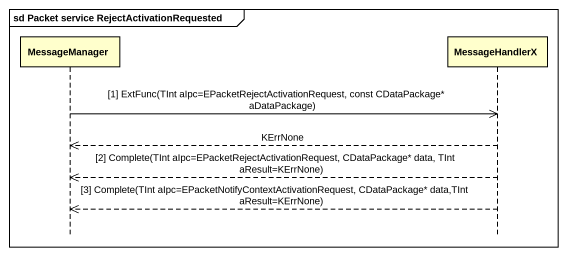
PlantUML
@startuml
mainframe sd Packet service RejectActivationRequested
hide footbox
participant MessageManager
participant MessageHandlerX

MessageManager ->> MessageHandlerX : [1] ExtFunc(TInt aIpc=EPacketRejectActivationRequest, const CDataPackage* aDataPackage)
MessageHandlerX -->> MessageManager : KErrNone
MessageHandlerX -->> MessageManager : [2] Complete(TInt aIpc=EPacketRejectActivationRequest, CDataPackage* data, TInt aResult=KErrNone)
MessageHandlerX -->> MessageManager : [3] Complete(TInt aIpc=EPacketNotifyContextActivationRequest, CDataPackage* data,TInt aResult=KErrNone)
@enduml
